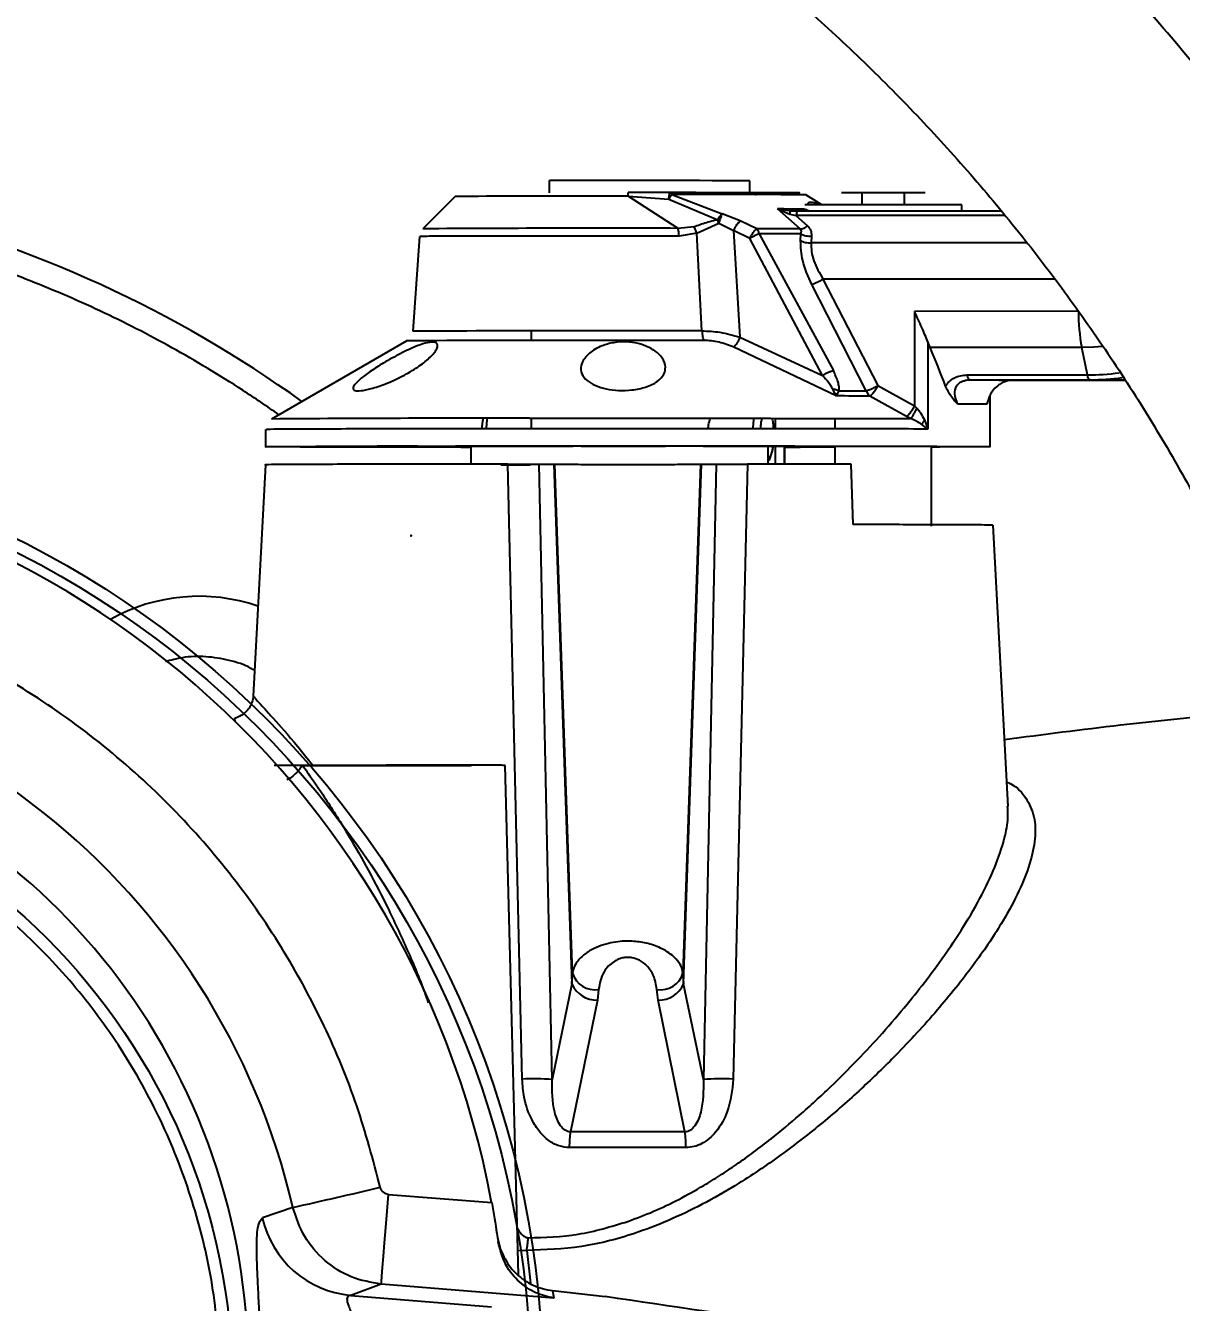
# Model space of a CAD drawing. Header units: millimetres. Extents: x 2136 to 4572, y 748 to 2471.
# Drawn here: x 3151.4 to 3247.1, y 1191.4 to 1297.2 of the extents above; entities that cross this region are included whole.
import ezdxf

# ---------------------------------------------------------------- set-up
doc = ezdxf.new("R2010")
doc.units = ezdxf.units.MM
doc.layers.add('AM_5', color=3, linetype='Continuous', lineweight=25)
doc.styles.add('SLDTEXTSTYLE1', font='txt.shx', dxfattribs={"width": 0.7, "bigfont": 'gbcbig.shx'})
doc.dimstyles.new('SLDDIMSTYLE12$0', dxfattribs={"dimtxt": 12, "dimasz": 10, "dimexe": 0, "dimexo": 0.0625, "dimgap": 0.875, "dimtad": 1, "dimdec": 1, "dimlfac": 1.8, "dimrnd": 1e-09, "dimzin": 12, "dimdsep": 46, "dimtxsty": 'SLDTEXTSTYLE1', "dimcen": 0.09, "dimdle": 8.16, "dimclrd": 3, "dimclre": 3, "dimadec": 0, "dimazin": 3, "dimtfac": 1, "dimtdec": 1, "dimtofl": 0, "dimtmove": 0, "dimatfit": 3, "dimfxl": 0, "dimfrac": 2, "dimtolj": 1, "dimlwd": 5, "dimlwe": 5, "dimarcsym": 0})
doc.dimstyles.new('SLDDIMSTYLE12$3', dxfattribs={"dimtxt": 12, "dimasz": 10, "dimexe": 0, "dimexo": 0.0625, "dimgap": 0.875, "dimtad": 1, "dimdec": 1, "dimlfac": 1.8, "dimrnd": 1e-09, "dimzin": 12, "dimdsep": 46, "dimtxsty": 'SLDTEXTSTYLE1', "dimcen": 0.09, "dimdle": 8.16, "dimclrd": 3, "dimclre": 3, "dimadec": 0, "dimazin": 3, "dimtfac": 1, "dimtdec": 1, "dimtofl": 0, "dimtmove": 0, "dimatfit": 3, "dimfxl": 0, "dimfrac": 2, "dimtolj": 1, "dimlwd": 5, "dimlwe": 5, "dimarcsym": 0})

# ---------------------------------------------------------------- blocks, each defined once
blk = doc.blocks.new('*D71')
at = {"layer": 'AM_5', "color": 3, "lineweight": 5, "transparency": 16777216}
blk.add_line((3116.01, 1184.98), (3116.01, 1368.08), dxfattribs=at)
at = {"layer": 'AM_5', "color": 3, "linetype": 'Continuous', "lineweight": 5, "transparency": 16777216}
for p, q in [((3126.01, 1368.08), (3283.25, 1368.08)), ((3293.25, 1258.77), (3293.25, 1368.08))]:
    blk.add_line(p, q, dxfattribs=at)
at = {"layer": 'AM_5', "color": 3, "transparency": 16777216}
for points in [[(3126.01, 1369.74), (3126.01, 1366.41), (3116.01, 1368.08)], [(3283.25, 1369.74), (3283.25, 1366.41), (3293.25, 1368.08)]]:
    blk.add_solid(points, dxfattribs=at)
at = {"layer": 'Defpoints', "color": 0, "transparency": 16777216}
for p in [(3293.25, 1368.08), (3293.25, 1258.71), (3116.01, 1184.92)]:
    blk.add_point(p, dxfattribs=at)
at = {"layer": 'AM_5', "color": 0, "transparency": 16777216, "insert": (3204.63, 1374.95), "char_height": 12, "attachment_point": 5, "style": 'SLDTEXTSTYLE1'}
blk.add_mtext('\\A1;178', dxfattribs=at)
blk = doc.blocks.new('*D52')
at = {"layer": 'AM_5', "color": 3, "lineweight": 5, "transparency": 16777216}
blk.add_line((3409.23, 1301.92), (3440.47, 1301.92), dxfattribs=at)
at = {"layer": 'AM_5', "color": 3, "linetype": 'Continuous', "lineweight": 5, "transparency": 16777216}
for p, q in [((3440.47, 1291.92), (3440.47, 1194.48)), ((3116.09, 1184.48), (3440.47, 1184.48))]:
    blk.add_line(p, q, dxfattribs=at)
at = {"layer": 'AM_5', "color": 3, "transparency": 16777216}
for points in [[(3438.81, 1291.92), (3442.14, 1291.92), (3440.47, 1301.92)], [(3438.81, 1194.48), (3442.14, 1194.48), (3440.47, 1184.48)]]:
    blk.add_solid(points, dxfattribs=at)
at = {"layer": 'Defpoints', "color": 0, "transparency": 16777216}
for p in [(3409.16, 1301.92), (3116.03, 1184.48), (3440.47, 1184.48)]:
    blk.add_point(p, dxfattribs=at)
at = {"layer": 'AM_5', "color": 0, "transparency": 16777216, "insert": (3433.6, 1243.2), "char_height": 12, "attachment_point": 5, "rotation": 90, "style": 'SLDTEXTSTYLE1'}
blk.add_mtext('\\A1;115', dxfattribs=at)
blk = doc.blocks.new('*D49')
at = {"layer": 'AM_5', "color": 3, "linetype": 'Continuous', "lineweight": 5, "transparency": 16777216}
blk.add_line((3262.45, 1353.18), (3236.64, 1321.13), dxfattribs=at)
at = {"layer": 'AM_5', "color": 3, "lineweight": 5, "transparency": 16777216}
for p, q in [((3183.23, 1254.93), (3183.41, 1254.93)), ((3183.32, 1254.84), (3183.32, 1255.02))]:
    blk.add_line(p, q, dxfattribs=at)
at = {"layer": 'AM_5', "color": 3, "transparency": 16777216}
blk.add_solid([(3235.34, 1322.18), (3237.93, 1320.09), (3230.36, 1313.34)], dxfattribs=at)
at = {"layer": 'Defpoints', "color": 0, "transparency": 16777216}
for p in [(3230.36, 1313.34), (3136.28, 1196.52)]:
    blk.add_point(p, dxfattribs=at)
at = {"layer": 'AM_5', "color": 0, "transparency": 16777216, "insert": (3247.32, 1345.36), "char_height": 12, "attachment_point": 5, "rotation": 51.1543, "style": 'SLDTEXTSTYLE1'}
blk.add_mtext('\\A1;%%C420', dxfattribs=at)

msp = doc.modelspace()

# ---------------------------------------------------------------- linework, layer by layer
at = {"color": 7, "linetype": 'Continuous', "lineweight": 25}
for p, q in [((3194.768, 1283.313), (3194.768, 1284.313)), ((3204.761, 1283.321), (3201.278, 1283.32)), ((3204.739, 1283.301), (3204.761, 1283.321)), ((3211.35, 1283.305), (3211.35, 1284.305)), ((3186.961, 1282.998), (3184.293, 1280.33)), ((3201.279, 1283.029), (3197.314, 1283.028)), ((3205.426, 1280.365), (3201.279, 1283.029)), ((3201.279, 1283.029), (3204.665, 1282.789)), ((3204.665, 1282.789), (3204.689, 1283.069)), ((3204.665, 1282.789), (3208.698, 1281.07)), ((3204.717, 1283.236), (3204.739, 1283.301)), ((3204.892, 1283.168), (3209.057, 1281.58)), ((3217.308, 1282.313), (3215.998, 1283.138)), ((3220.67, 1283.298), (3218.938, 1283.304)), ((3220.67, 1282.318), (3220.67, 1283.298)), ((3224.134, 1283.298), (3220.67, 1283.298)), ((3225.866, 1283.304), (3224.134, 1283.298)), ((3224.134, 1283.298), (3224.134, 1282.318)), ((3228.902, 1281.823), (3228.902, 1282.304)), ((3210.569, 1280.988), (3209.057, 1281.58)), ((3215.529, 1280.316), (3213.638, 1281.969)), ((3213.638, 1281.969), (3214.665, 1281.548)), ((3214.42, 1281.853), (3213.638, 1281.969)), ((3214.685, 1281.814), (3214.42, 1281.853)), ((3214.665, 1281.548), (3215.168, 1281.416)), ((3215.329, 1281.788), (3214.677, 1281.805)), ((3214.867, 1281.814), (3214.685, 1281.814)), ((3214.685, 1281.814), (3215.388, 1281.814)), ((3232.488, 1281.427), (3215.168, 1281.416)), ((3215.168, 1281.416), (3216.144, 1280.562)), ((3215.388, 1281.814), (3220.61, 1281.818)), ((3220.61, 1281.818), (3232.173, 1281.825)), ((3206.725, 1280.487), (3205.426, 1280.365)), ((3206.986, 1279.973), (3208.781, 1280.787)), ((3208.781, 1280.787), (3208.739, 1280.931)), ((3208.781, 1280.787), (3210.021, 1280.177)), ((3210.021, 1280.177), (3210.538, 1271.361)), ((3211.356, 1279.513), (3210.021, 1280.177)), ((3211.927, 1280.323), (3210.569, 1280.988)), ((3184.002, 1279.695), (3183.453, 1271.844)), ((3206.986, 1279.973), (3205.497, 1279.728)), ((3207.399, 1271.879), (3206.986, 1279.973)), ((3217.389, 1268.187), (3211.356, 1279.513)), ((3212.13, 1279.909), (3218.277, 1268.584)), ((3215.588, 1279.904), (3212.13, 1279.909)), ((3215.561, 1279.322), (3215.588, 1279.904)), ((3216.467, 1279.735), (3216.429, 1279.154)), ((3234.279, 1279.165), (3216.429, 1279.154)), ((3236.608, 1276.169), (3217.414, 1276.157)), ((3217.414, 1276.157), (3221.956, 1267.347)), ((3220.992, 1266.915), (3216.503, 1275.725)), ((3238.565, 1273.503), (3224.998, 1273.495)), ((3224.998, 1273.495), (3224.998, 1265.667)), ((3193.254, 1271.878), (3193.254, 1271.083)), ((3182.956, 1271.048), (3171.754, 1264.58)), ((3210.538, 1271.361), (3217.389, 1268.187)), ((3226.102, 1270.96), (3226.102, 1263.75)), ((3226.283, 1270.493), (3226.102, 1270.96)), ((3218.505, 1266.488), (3210.035, 1270.531)), ((3238.841, 1270.501), (3226.283, 1270.493)), ((3239.31, 1268.231), (3238.841, 1270.501)), ((3229.164, 1267.776), (3229.537, 1267.854)), ((3229.361, 1268.225), (3239.31, 1268.231)), ((3229.581, 1267.823), (3239.53, 1267.829)), ((3233.165, 1267.796), (3242.415, 1267.802)), ((3242.412, 1267.808), (3239.53, 1267.829)), ((3218.193, 1267.072), (3218.367, 1266.683)), ((3218.367, 1266.683), (3218.505, 1266.488)), ((3218.59, 1266.623), (3218.367, 1266.683)), ((3218.505, 1266.488), (3218.59, 1266.623)), ((3218.59, 1266.623), (3218.754, 1266.92)), ((3220.992, 1266.915), (3221.12, 1266.668)), ((3221.12, 1266.668), (3221.299, 1266.482)), ((3224.327, 1264.802), (3221.299, 1266.482)), ((3221.956, 1267.347), (3224.998, 1265.667)), ((3231.254, 1262.291), (3231.254, 1266.546)), ((3224.998, 1265.667), (3225.173, 1265.483)), ((3193.254, 1264.641), (3193.254, 1264.469)), ((3193.254, 1264.464), (3193.258, 1263.776)), ((3213.478, 1263.773), (3213.478, 1264.637)), ((3218.402, 1264.631), (3218.402, 1263.767)), ((3224.675, 1264.618), (3224.327, 1264.802)), ((3225.82, 1264.503), (3226.102, 1263.75)), ((3171.254, 1263.714), (3171.254, 1262.291)), ((3226.102, 1263.75), (3225.611, 1264.127)), ((3188.254, 1262.291), (3188.254, 1260.791)), ((3212.886, 1260.804), (3212.886, 1262.304)), ((3213.478, 1260.793), (3213.478, 1262.304)), ((3214.254, 1262.291), (3214.195, 1262.294)), ((3214.195, 1262.294), (3214.195, 1260.794)), ((3214.254, 1260.791), (3214.254, 1262.291)), ((3218.402, 1262.304), (3218.402, 1260.844)), ((3226.402, 1255.704), (3226.402, 1262.304)), ((3171.254, 1260.791), (3170.251, 1241.646)), ((3190.736, 1260.79), (3193.182, 1260.792)), ((3192.516, 1209.93), (3191.331, 1260.852)), ((3194.991, 1209.892), (3193.931, 1260.849)), ((3193.931, 1260.849), (3195.143, 1260.838)), ((3195.143, 1260.838), (3196.632, 1217.819)), ((3195.143, 1260.838), (3195.221, 1260.837)), ((3196.683, 1218.707), (3195.221, 1260.837)), ((3207.287, 1260.837), (3205.825, 1218.707)), ((3205.876, 1217.819), (3207.365, 1260.838)), ((3207.287, 1260.837), (3207.365, 1260.838)), ((3207.365, 1260.838), (3208.577, 1260.849)), ((3208.577, 1260.849), (3207.517, 1209.892)), ((3211.177, 1260.852), (3209.992, 1209.93)), ((3219.912, 1255.842), (3219.762, 1260.842)), ((3232.736, 1232.511), (3231.516, 1255.791)), ((3192.208, 1193.742), (3191.104, 1235.906)), ((3196.632, 1217.819), (3194.991, 1209.892)), ((3196.632, 1217.819), (3196.683, 1218.707)), ((3205.825, 1218.707), (3205.876, 1217.819)), ((3207.517, 1209.892), (3205.876, 1217.819)), ((3198.843, 1217.36), (3198.738, 1216.473)), ((3203.77, 1216.473), (3203.665, 1217.36)), ((3198.738, 1216.473), (3196.523, 1205.573)), ((3205.985, 1205.573), (3203.77, 1216.473)), ((3181.449, 1200.395), (3189.987, 1199.707)), ((3173.535, 1199.309), (3171.001, 1198.441)), ((3190.463, 1196.828), (3190.73, 1195.79)), ((3192.155, 1195.777), (3192.889, 1195.76)), ((3192.889, 1195.76), (3193.215, 1193.05)), ((3180.847, 1192.948), (3178.315, 1192.032)), ((3195.125, 1191.798), (3180.847, 1192.948)), ((3195.034, 1192.422), (3199.394, 1191.928)), ((3195.034, 1192.422), (3195.125, 1191.798)), ((3178.315, 1192.032), (3189.979, 1191.092))]:
    msp.add_line(p, q, dxfattribs=at)
at = {"color": 7, "linetype": 'Continuous', "lineweight": 25, "flags": 128}
for points in [[(3207.571, 1271.084), (3206.196, 1271.085), (3204.791, 1271.086), (3203.364, 1271.086), (3201.924, 1271.086), (3200.479, 1271.086), (3199.04, 1271.086), (3197.614, 1271.086), (3196.21, 1271.085)], [(3240.551, 1270.584), (3239.852, 1270.53), (3238.841, 1270.501)], [(3239.53, 1267.829), (3239.498, 1267.836), (3239.467, 1267.856), (3239.436, 1267.89), (3239.407, 1267.936), (3239.379, 1267.994), (3239.353, 1268.063), (3239.33, 1268.142), (3239.31, 1268.231)], [(3218.754, 1266.92), (3219.049, 1266.92), (3219.34, 1266.919), (3219.627, 1266.919), (3219.909, 1266.918), (3220.187, 1266.917), (3220.46, 1266.917), (3220.728, 1266.916), (3220.992, 1266.915)], [(3189.619, 1264.638), (3189.563, 1264.246), (3189.524, 1263.778)], [(3211.632, 1263.785), (3211.672, 1264.26), (3211.731, 1264.665)], [(3188.254, 1262.233), (3187.425, 1262.234), (3184.628, 1262.238), (3182.025, 1262.242), (3179.648, 1262.247), (3177.525, 1262.252), (3175.679, 1262.258), (3174.134, 1262.264), (3172.906, 1262.27), (3172.011, 1262.277), (3171.458, 1262.284), (3171.255, 1262.291), (3171.404, 1262.298), (3171.902, 1262.305), (3172.745, 1262.311), (3173.922, 1262.318), (3175.419, 1262.324), (3177.219, 1262.33), (3179.301, 1262.335), (3181.641, 1262.34), (3184.21, 1262.344), (3186.979, 1262.348), (3189.916, 1262.351), (3192.985, 1262.353), (3196.151, 1262.354), (3199.378, 1262.355), (3202.626, 1262.355), (3205.858, 1262.355), (3209.036, 1262.353), (3212.123, 1262.351), (3215.083, 1262.348), (3217.88, 1262.345), (3220.482, 1262.341), (3222.859, 1262.336), (3224.983, 1262.331), (3226.829, 1262.325), (3228.374, 1262.319), (3229.602, 1262.312), (3230.497, 1262.306), (3231.05, 1262.299), (3231.253, 1262.292), (3231.104, 1262.285), (3230.606, 1262.278), (3229.763, 1262.271), (3228.586, 1262.265), (3227.089, 1262.259), (3226.402, 1262.256)], [(3182.977, 1262.307), (3184.017, 1262.308), (3184.84, 1262.31), (3185.357, 1262.312), (3185.511, 1262.314), (3185.286, 1262.317), (3184.706, 1262.319), (3183.834, 1262.32), (3182.765, 1262.321), (3181.615, 1262.322), (3180.507, 1262.321), (3179.563, 1262.319), (3178.884, 1262.317), (3178.544, 1262.315), (3178.58, 1262.313), (3178.988, 1262.31), (3179.723, 1262.308), (3180.707, 1262.307), (3181.832, 1262.307), (3182.977, 1262.307)], [(3188.254, 1262.289), (3187.744, 1262.288), (3187.368, 1262.286), (3187.22, 1262.284), (3187.316, 1262.283), (3187.645, 1262.281), (3188.176, 1262.28), (3188.254, 1262.28)], [(3201.835, 1262.331), (3202.875, 1262.332), (3203.698, 1262.334), (3204.214, 1262.336), (3204.368, 1262.339), (3204.143, 1262.341), (3203.564, 1262.343), (3202.692, 1262.345), (3201.623, 1262.346), (3200.472, 1262.346), (3199.365, 1262.345), (3198.42, 1262.344), (3197.742, 1262.342), (3197.402, 1262.339), (3197.438, 1262.337), (3197.846, 1262.335), (3198.581, 1262.333), (3199.565, 1262.331), (3200.69, 1262.331), (3201.835, 1262.331)], [(3214.195, 1262.294), (3214.763, 1262.295), (3215.14, 1262.297), (3215.288, 1262.298), (3215.192, 1262.3), (3214.863, 1262.301), (3214.332, 1262.303), (3213.651, 1262.303), (3212.886, 1262.304)], [(3218.402, 1262.239), (3218.298, 1262.239), (3215.529, 1262.235), (3214.254, 1262.233)], [(3205.985, 1205.573), (3204.808, 1205.574), (3203.626, 1205.574), (3202.441, 1205.574), (3201.254, 1205.574), (3200.067, 1205.574), (3198.882, 1205.574), (3197.7, 1205.574), (3196.523, 1205.573)], [(3206.07, 1204.265), (3204.872, 1204.265), (3203.669, 1204.265), (3202.462, 1204.266), (3201.254, 1204.266), (3200.046, 1204.266), (3198.84, 1204.265), (3197.636, 1204.265), (3196.438, 1204.265)], [(3180.847, 1192.948), (3180.864, 1193.163), (3180.903, 1193.635), (3180.96, 1194.348), (3181.035, 1195.276), (3181.125, 1196.387), (3181.226, 1197.641), (3181.336, 1198.993), (3181.449, 1200.395)]]:
    msp.add_lwpolyline(points, dxfattribs=at)
at = {"color": 7, "linetype": 'Continuous', "lineweight": 25}
for centre, radius in [((3115.733, 1184.351), 78.5), ((3115.733, 1184.351), 77.5), ((3116.028, 1184.477), 52.5)]:
    msp.add_circle(centre, radius, dxfattribs=at)
for centre, radius, start, end in [((3201.054, -3023.047), 4307.364, 89.863044, 90.083616), ((3194.756, 358.169), 924.863, 89.841485, 90.482886), ((3207.371, 161.635), 1121.535, 89.559285, 90.126636), ((3222.309, 113.669), 1168.654, 89.676774, 90.313028), ((3115.733, 1184.351), 100.5, 54.37065, 76.35965), ((3210.227, -214.375), 1496.347, 89.785585, 89.869384), ((3198.9, -1154.461), 2434.835, 89.84643, 90.343727), ((3206.556, -2617.195), 3897.522, 89.868101, 89.921049), ((3253.824, 1273.39), 15.259, 179.57667, 190.91491), ((3199.772, -1642.123), 2914.012, 89.850034, 90.320855), ((3193.188, -4.586), 1275.675, 89.864263, 90.459581), ((3239.297, 1288.206), 19.976, 270.03668, 277.56628), ((3239.517, 1288.175), 20.345, 270.03668, 277.54673), ((3210.707, -2975.893), 4242.388, 89.85695, 89.894675), ((3188.448, -861.832), 2126.477, 89.874039, 90.449805), ((3202.012, -1600.733), 2863.057, 89.782405, 90.275337), ((3116.254, 1185.977), 75, 10.54851, 92.46086), ((3165.75, 1234.904), 15, 70.97396, 119.21781), ((3116.254, 1185.988), 58.809, 13.09228, 89.91829), ((3116.254, 1186.068), 53.574, 308.26934, 171.50515), ((3198.683, 1218.706), 2.234, 203.39428, 271.42772), ((3198.528, 1219.261), 1.927, 196.70211, 279.40565), ((3203.98, 1219.261), 1.927, 260.59454, 343.29737), ((3203.825, 1218.706), 2.234, 268.57245, 336.60531), ((3193.506, 1193.787), 16.174, 84.73329, 93.50893), ((3209.002, 1193.786), 16.174, 86.49111, 95.26667), ((3196.045, 1204.269), 10.025, 359.97591, 7.47448), ((2906.12, 2375.189), 1205.904, 282.812128, 283.164856), ((3179.07, 1200.272), 8.275, 192.79006, 264.76479)]:
    msp.add_arc(centre, radius, start, end, dxfattribs=at)
msp.add_ellipse((3201.254, 1258.458), major_axis=(-15.33, 38.74), ratio=0.6656463, start_param=4.677315, end_param=4.7599615, dxfattribs=at)
for points, knots in [([(3115.821, 1015.745), (3118.381, 1015.77), (3121.962, 1015.805), (3127.231, 1016.084), (3131.695, 1016.419), (3137.012, 1016.985), (3142.581, 1017.758), (3148.394, 1018.768), (3154.365, 1020.024), (3160.441, 1021.535), (3166.579, 1023.305), (3172.744, 1025.34), (3178.908, 1027.639), (3185.045, 1030.204), (3191.133, 1033.035), (3197.152, 1036.128), (3203.085, 1039.483), (3208.914, 1043.095), (3214.624, 1046.961), (3220.2, 1051.075), (3225.627, 1055.432), (3230.893, 1060.026), (3235.984, 1064.851), (3240.889, 1069.899), (3245.596, 1075.161), (3250.093, 1080.631), (3254.372, 1086.3), (3258.42, 1092.157), (3262.23, 1098.194), (3265.792, 1104.399), (3269.097, 1110.764), (3272.138, 1117.277), (3274.907, 1123.926), (3277.397, 1130.7), (3279.603, 1137.588), (3281.517, 1144.577), (3283.136, 1151.654), (3284.454, 1158.808), (3285.467, 1166.025), (3286.171, 1173.292), (3286.564, 1180.596), (3286.643, 1187.924), (3286.406, 1195.262), (3285.852, 1202.597), (3284.979, 1209.915), (3283.789, 1217.202), (3282.281, 1224.444), (3280.456, 1231.629), (3278.316, 1238.742), (3275.862, 1245.769), (3273.097, 1252.698), (3270.024, 1259.514), (3266.647, 1266.205), (3262.969, 1272.757), (3258.996, 1279.157), (3254.731, 1285.392), (3250.18, 1291.45), (3245.348, 1297.318), (3240.241, 1302.985), (3234.864, 1308.437), (3229.417, 1313.485), (3223.944, 1318.137), (3218.486, 1322.407), (3212.861, 1326.449), (3207.079, 1330.257), (3201.152, 1333.826), (3195.089, 1337.148), (3188.904, 1340.218), (3182.607, 1343.031), (3176.213, 1345.583), (3169.738, 1347.869), (3163.2, 1349.886), (3156.625, 1351.628), (3150.053, 1353.093), (3143.559, 1354.274), (3137.269, 1355.172), (3131.746, 1355.755), (3126.863, 1356.123), (3122.039, 1356.362), (3116.064, 1356.479), (3110.547, 1356.369), (3105.278, 1356.097), (3100.814, 1355.76), (3095.498, 1355.195), (3089.929, 1354.421), (3084.115, 1353.411), (3078.144, 1352.155), (3072.068, 1350.645), (3065.93, 1348.874), (3059.765, 1346.84), (3053.601, 1344.54), (3047.465, 1341.975), (3041.376, 1339.145), (3035.357, 1336.051), (3029.424, 1332.696), (3023.595, 1329.084), (3017.885, 1325.219), (3012.31, 1321.105), (3006.882, 1316.747), (3001.617, 1312.153), (2996.525, 1307.329), (2991.621, 1302.281), (2986.914, 1297.018), (2982.416, 1291.548), (2978.138, 1285.88), (2974.089, 1280.023), (2970.279, 1273.986), (2966.718, 1267.78), (2963.413, 1261.415), (2960.37, 1254.903), (2957.608, 1248.252), (2955.271, 1241.97), (2953.993, 1237.865), (2953.429, 1236.056)], [0, 0, 0, 0, 0.01020738, 0.01427401, 0.02103699, 0.02805607, 0.03558666, 0.0434511, 0.05157826, 0.05991132, 0.06840986, 0.07704394, 0.08579098, 0.09463359, 0.10355821, 0.11255405, 0.12161242, 0.13072624, 0.1398897, 0.14909794, 0.15834689, 0.16763314, 0.17695375, 0.18630622, 0.19568842, 0.20509849, 0.21453484, 0.22399606, 0.23348097, 0.24298851, 0.25251779, 0.26206801, 0.27163852, 0.28122873, 0.29083816, 0.30046642, 0.31011319, 0.31977821, 0.32946132, 0.33916239, 0.34888138, 0.35861831, 0.36837328, 0.37814642, 0.38793798, 0.39774825, 0.40757761, 0.41742653, 0.42729557, 0.4371854, 0.4470968, 0.45703069, 0.46698816, 0.47697044, 0.48697902, 0.49701559, 0.50708218, 0.51718117, 0.52731537, 0.53748817, 0.54770366, 0.5569145, 0.56612256, 0.57532659, 0.5845258, 0.59371913, 0.60290519, 0.61208206, 0.62124705, 0.63039624, 0.63952364, 0.64861966, 0.65766788, 0.66663751, 0.67546331, 0.68397889, 0.69196332, 0.69760555, 0.70350123, 0.71121989, 0.72142727, 0.72549391, 0.73225688, 0.73927596, 0.74680655, 0.754671, 0.76279816, 0.77113122, 0.77962976, 0.78826384, 0.79701087, 0.80585349, 0.81477811, 0.82377394, 0.83283231, 0.84194614, 0.85110959, 0.86031783, 0.86956679, 0.87885303, 0.88817364, 0.89752611, 0.90690831, 0.91631839, 0.92575473, 0.93521596, 0.94470086, 0.95420841, 0.96373768, 0.97328791, 0.98285841, 0.99244862, 1, 1, 1, 1]), ([(3116.637, 1336.434), (3119.038, 1336.397), (3122.396, 1336.345), (3127.339, 1336.041), (3131.529, 1335.684), (3136.516, 1335.093), (3141.737, 1334.293), (3147.183, 1333.255), (3152.771, 1331.972), (3158.45, 1330.433), (3164.178, 1328.635), (3169.922, 1326.575), (3175.652, 1324.251), (3181.344, 1321.663), (3186.976, 1318.813), (3192.528, 1315.703), (3197.981, 1312.336), (3203.318, 1308.717), (3208.524, 1304.85), (3213.583, 1300.742), (3218.481, 1296.397), (3223.204, 1291.825), (3227.74, 1287.031), (3232.076, 1282.026), (3236.201, 1276.816), (3240.103, 1271.413), (3243.772, 1265.826), (3247.199, 1260.065), (3250.373, 1254.141), (3253.287, 1248.066), (3255.932, 1241.851), (3258.3, 1235.509), (3260.384, 1229.052), (3262.179, 1222.492), (3263.679, 1215.844), (3264.877, 1209.12), (3265.774, 1202.335), (3266.35, 1195.501), (3266.624, 1189.434), (3266.572, 1185.65), (3266.552, 1184.157)], [0, 0, 0, 0, 0.0302952, 0.0423856, 0.0624901, 0.08336, 0.1057536, 0.1291426, 0.1533151, 0.1781023, 0.2033838, 0.2290707, 0.2550958, 0.2814075, 0.3079654, 0.3347376, 0.3616982, 0.3888263, 0.4161047, 0.4435189, 0.4710571, 0.4987089, 0.526466, 0.5543209, 0.5822674, 0.6103001, 0.6384144, 0.6666062, 0.6948723, 0.7232096, 0.7516156, 0.7800883, 0.8086258, 0.8372268, 0.86589, 0.8946146, 0.9234, 0.9522458, 0.9811519, 1, 1, 1, 1]), ([(3211.526, 1283.27), (3212.299, 1283.272), (3213.871, 1283.276), (3215.206, 1283.284), (3215.626, 1283.292), (3215.064, 1283.3), (3213.596, 1283.307), (3211.265, 1283.313), (3208.26, 1283.318), (3205.914, 1283.32), (3204.761, 1283.321)], [0, 0, 0, 0, 0.12285433, 0.25, 0.37714567, 0.5, 0.62285433, 0.75, 0.87714567, 1, 1, 1, 1]), ([(3204.892, 1283.168), (3204.855, 1283.119), (3204.78, 1283.022), (3204.703, 1282.867), (3204.665, 1282.789)], [0, 0, 0, 0, 0.4999999, 1, 1, 1, 1]), ([(3204.689, 1283.069), (3204.693, 1283.085), (3204.701, 1283.119), (3204.707, 1283.151), (3204.709, 1283.192), (3204.715, 1283.215), (3204.717, 1283.235), (3204.717, 1283.235), (3204.717, 1283.236), (3204.717, 1283.236), (3204.717, 1283.236), (3204.717, 1283.236)], [0, 0, 0, 0, 0.2389858, 0.5080398, 0.541991, 0.9779056, 0.9941787, 0.998396, 0.9995247, 0.9999424, 1, 1, 1, 1]), ([(3216.41, 1282.503), (3216.261, 1282.494), (3216.107, 1282.484), (3216.156, 1282.314), (3216.158, 1282.308)], [0, 0, 0, 0, 0.9654312, 1, 1, 1, 1]), ([(3217.07, 1282.312), (3217.065, 1282.315), (3216.741, 1282.482), (3216.574, 1282.493), (3216.41, 1282.503)], [0, 0, 0, 0, 0.01826751, 1, 1, 1, 1]), ([(3209.057, 1281.58), (3209, 1281.521), (3208.886, 1281.401), (3208.761, 1281.18), (3208.698, 1281.07)], [0, 0, 0, 0, 0.49999976, 1, 1, 1, 1]), ([(3209.057, 1281.58), (3209.036, 1281.527), (3209.001, 1281.436), (3208.929, 1281.238), (3208.858, 1281.029), (3208.806, 1280.866), (3208.781, 1280.787)], [0, 0, 0, 0, 0.3020871, 0.5042566, 0.7573872, 1, 1, 1, 1]), ([(3214.685, 1281.814), (3214.683, 1281.811), (3214.679, 1281.804), (3214.674, 1281.749), (3214.669, 1281.666), (3214.667, 1281.587), (3214.665, 1281.548)], [0, 0, 0, 0, 0.2509657, 0.5042502, 0.7553533, 1, 1, 1, 1]), ([(3215.827, 1281.962), (3215.884, 1281.959), (3215.963, 1281.956), (3216.077, 1281.918), (3216.106, 1281.909)], [0, 0, 0, 0, 0.73900763, 1, 1, 1, 1]), ([(3216.256, 1281.815), (3216.187, 1281.821), (3216.035, 1281.834), (3215.9, 1281.917), (3215.827, 1281.962)], [0, 0, 0, 0, 0.4538423, 1, 1, 1, 1]), ([(3208.698, 1281.07), (3208.584, 1281.045), (3208.27, 1280.975), (3207.603, 1280.775), (3207.069, 1280.6), (3206.725, 1280.487)], [0, 0, 0, 0, 0.1685849, 0.4640042, 1, 1, 1, 1]), ([(3206.986, 1279.973), (3206.947, 1280.067), (3206.87, 1280.254), (3206.773, 1280.41), (3206.725, 1280.487)], [0, 0, 0, 0, 0.5021578, 1, 1, 1, 1]), ([(3208.739, 1280.931), (3208.739, 1280.931), (3208.739, 1280.931), (3208.738, 1280.932), (3208.738, 1280.933), (3208.737, 1280.936), (3208.736, 1280.941), (3208.733, 1280.951), (3208.727, 1280.972), (3208.715, 1281.013), (3208.705, 1281.047), (3208.698, 1281.07)], [0, 0, 0, 0, 0.0018062, 0.0050143, 0.0156365, 0.0312939, 0.0626084, 0.1252346, 0.2504656, 0.5007583, 1, 1, 1, 1]), ([(3210.021, 1280.177), (3210.062, 1280.263), (3210.147, 1280.439), (3210.295, 1280.677), (3210.442, 1280.874), (3210.527, 1280.95), (3210.569, 1280.988)], [0, 0, 0, 0, 0.2446192, 0.500002, 0.7553836, 1, 1, 1, 1]), ([(3211.356, 1279.513), (3211.4, 1279.6), (3211.49, 1279.777), (3211.644, 1280.016), (3211.797, 1280.213), (3211.884, 1280.287), (3211.927, 1280.323)], [0, 0, 0, 0, 0.2444002, 0.4999702, 0.7555548, 1, 1, 1, 1]), ([(3211.927, 1280.323), (3211.969, 1280.267), (3212.053, 1280.156), (3212.104, 1279.991), (3212.13, 1279.909)], [0, 0, 0, 0, 0.49999998, 1, 1, 1, 1]), ([(3215.529, 1280.316), (3215.576, 1280.319), (3215.671, 1280.323), (3215.828, 1280.372), (3215.989, 1280.45), (3216.092, 1280.525), (3216.144, 1280.562)], [0, 0, 0, 0, 0.24745294, 0.49996774, 0.75249916, 1, 1, 1, 1]), ([(3215.588, 1279.904), (3215.612, 1279.982), (3215.647, 1280.094), (3215.602, 1280.236), (3215.552, 1280.29), (3215.529, 1280.316)], [0, 0, 0, 0, 0.5577985, 0.7889165, 1, 1, 1, 1]), ([(3216.144, 1280.562), (3216.242, 1280.45), (3216.45, 1280.214), (3216.461, 1279.901), (3216.467, 1279.735)], [0, 0, 0, 0, 0.4714528, 1, 1, 1, 1]), ([(3172.373, 1264.937), (3171.386, 1265.631), (3168.499, 1267.582), (3163.594, 1270.53), (3157.583, 1273.603), (3152.9, 1275.607), (3149.648, 1276.834), (3147.893, 1277.459), (3146.128, 1278.05), (3144.353, 1278.608), (3142.566, 1279.131), (3140.77, 1279.623), (3139.565, 1279.923), (3138.962, 1280.073)], [0.65781874, 0.65781874, 0.65781874, 0.65781874, 0.69137704, 0.75475777, 0.81692516, 0.87909753, 0.89638416, 0.91365554, 0.93091785, 0.94817727, 0.96543998, 0.98271217, 1, 1, 1, 1]), ([(3205.497, 1279.728), (3204.007, 1279.729), (3201.026, 1279.73), (3196.493, 1279.729), (3192.307, 1279.725), (3188.722, 1279.719), (3186.021, 1279.711), (3184.302, 1279.702), (3184.124, 1279.696), (3184.038, 1279.693)], [0, 0, 0, 0, 0.1441916, 0.2883832, 0.4325748, 0.5767663, 0.7209579, 0.8651495, 1, 1, 1, 1]), ([(3211.758, 1279.739), (3211.758, 1279.739), (3211.757, 1279.739), (3211.756, 1279.738), (3211.754, 1279.737), (3211.75, 1279.735), (3211.743, 1279.731), (3211.728, 1279.724), (3211.698, 1279.708), (3211.639, 1279.677), (3211.521, 1279.612), (3211.422, 1279.553), (3211.356, 1279.513)], [0, 0, 0, 0, 0.001045, 0.0030652, 0.0082812, 0.0169208, 0.0325456, 0.063795, 0.126292, 0.2512729, 0.5011292, 1, 1, 1, 1]), ([(3212.13, 1279.909), (3212.072, 1279.886), (3211.957, 1279.838), (3211.824, 1279.772), (3211.758, 1279.739)], [0, 0, 0, 0, 0.5000001, 1, 1, 1, 1]), ([(3216.503, 1275.725), (3216.196, 1276.391), (3215.628, 1277.626), (3215.582, 1278.787), (3215.561, 1279.322)], [0, 0, 0, 0, 0.5395057, 1, 1, 1, 1]), ([(3216.429, 1279.154), (3216.355, 1279.15), (3216.204, 1279.142), (3215.972, 1279.171), (3215.749, 1279.229), (3215.624, 1279.291), (3215.561, 1279.322)], [0, 0, 0, 0, 0.2424887, 0.4944093, 0.7492399, 1, 1, 1, 1]), ([(3215.588, 1279.904), (3215.649, 1279.873), (3215.774, 1279.81), (3215.998, 1279.751), (3216.235, 1279.721), (3216.39, 1279.73), (3216.467, 1279.735)], [0, 0, 0, 0, 0.2465016, 0.5000043, 0.7535047, 1, 1, 1, 1]), ([(3216.429, 1279.154), (3216.435, 1278.921), (3216.446, 1278.449), (3216.707, 1277.418), (3217.131, 1276.661), (3217.414, 1276.157)], [0, 0, 0, 0, 0.2446516, 0.496463, 1, 1, 1, 1]), ([(3216.503, 1275.725), (3216.564, 1275.747), (3216.688, 1275.793), (3216.923, 1275.899), (3217.174, 1276.023), (3217.335, 1276.113), (3217.414, 1276.157)], [0, 0, 0, 0, 0.2450752, 0.4999959, 0.754919, 1, 1, 1, 1]), ([(3226.102, 1270.96), (3225.942, 1271.354), (3225.609, 1272.175), (3225.192, 1273.042), (3225, 1273.49), (3224.998, 1273.495)], [0, 0, 0, 0, 0.4777794, 0.9949854, 1, 1, 1, 1]), ([(3207.399, 1271.879), (3207.897, 1271.858), (3208.955, 1271.812), (3209.991, 1271.517), (3210.538, 1271.361)], [0, 0, 0, 0, 0.47138522, 1, 1, 1, 1]), ([(3178.648, 1267.43), (3178.807, 1267.6), (3179.125, 1267.94), (3180.055, 1268.61), (3181.229, 1269.347), (3182.581, 1270.091), (3183.796, 1270.647), (3184.702, 1270.933), (3185.261, 1270.975), (3185.529, 1270.811), (3185.519, 1270.545), (3185.326, 1270.154), (3184.854, 1269.614), (3183.883, 1268.861), (3182.623, 1268.118), (3181.245, 1267.49), (3180.024, 1267.078), (3179.142, 1266.899), (3178.635, 1266.92), (3178.449, 1267.095), (3178.581, 1267.318), (3178.648, 1267.43)], [0, 0, 0, 0, 0.0572959, 0.1144064, 0.1768523, 0.2429092, 0.3066203, 0.3511087, 0.3957411, 0.4371029, 0.4799762, 0.5018932, 0.5637013, 0.6253391, 0.691324, 0.755612, 0.8133895, 0.8639885, 0.9099509, 0.954615, 1, 1, 1, 1]), ([(3197.506, 1269.323), (3197.669, 1269.568), (3197.998, 1270.061), (3198.966, 1270.622), (3200.07, 1270.935), (3201.132, 1271.002), (3202.132, 1270.857), (3203.012, 1270.542), (3203.76, 1270.063), (3204.289, 1269.427), (3204.421, 1268.806), (3204.237, 1268.206), (3203.756, 1267.67), (3202.822, 1267.21), (3201.664, 1266.962), (3200.504, 1266.922), (3199.448, 1267.053), (3198.539, 1267.333), (3197.825, 1267.759), (3197.389, 1268.33), (3197.328, 1268.879), (3197.464, 1269.218), (3197.506, 1269.323)], [0, 0, 0, 0, 0.0630873, 0.1264409, 0.1716731, 0.2170721, 0.2586063, 0.3010345, 0.3488827, 0.4046229, 0.4677415, 0.5043275, 0.5626365, 0.6211682, 0.6738653, 0.7209892, 0.765716, 0.8111393, 0.8597724, 0.9135175, 0.9733138, 1, 1, 1, 1]), ([(3210.035, 1270.531), (3209.635, 1270.681), (3209.038, 1270.905), (3208.184, 1271.06), (3207.775, 1271.076), (3207.571, 1271.084)], [0, 0, 0, 0, 0.5029054, 0.7521632, 1, 1, 1, 1]), ([(3210.538, 1271.361), (3210.501, 1271.273), (3210.425, 1271.092), (3210.29, 1270.848), (3210.154, 1270.647), (3210.074, 1270.569), (3210.035, 1270.531)], [0, 0, 0, 0, 0.2469575, 0.5031703, 0.7576949, 1, 1, 1, 1]), ([(3218.277, 1268.584), (3218.216, 1268.564), (3218.092, 1268.523), (3217.863, 1268.427), (3217.621, 1268.313), (3217.465, 1268.229), (3217.389, 1268.187)], [0, 0, 0, 0, 0.2454955, 0.5000002, 0.7545047, 1, 1, 1, 1]), ([(3218.754, 1266.92), (3218.755, 1267.028), (3218.758, 1267.257), (3218.63, 1267.824), (3218.423, 1268.269), (3218.277, 1268.584)], [0, 0, 0, 0, 0.205768, 0.4381197, 1, 1, 1, 1]), ([(3217.389, 1268.187), (3217.556, 1268), (3217.801, 1267.725), (3218.071, 1267.346), (3218.153, 1267.161), (3218.193, 1267.072)], [0, 0, 0, 0, 0.5250925, 0.7733354, 1, 1, 1, 1]), ([(3227.563, 1267.298), (3227.66, 1267.438), (3227.851, 1267.712), (3228.284, 1268.002), (3228.789, 1268.19), (3229.167, 1268.213), (3229.361, 1268.225)], [0, 0, 0, 0, 0.2643559, 0.5182914, 0.7521507, 1, 1, 1, 1]), ([(3228.569, 1265.818), (3228.46, 1266.099), (3228.267, 1266.6), (3228.374, 1267.2), (3228.646, 1267.531), (3228.886, 1267.695), (3229.084, 1267.749), (3229.17, 1267.772)], [0, 0, 0, 0, 0.3799305, 0.6784143, 0.7999061, 0.9131646, 1, 1, 1, 1]), ([(3229.17, 1267.772), (3229.188, 1267.778), (3229.31, 1267.819), (3229.457, 1267.821), (3229.581, 1267.823)], [0, 0, 0, 0, 0.1469409, 1, 1, 1, 1]), ([(3229.517, 1267.851), (3229.497, 1267.874), (3229.457, 1267.92), (3229.403, 1268.049), (3229.375, 1268.166), (3229.361, 1268.225)], [0, 0, 0, 0, 0.331135, 0.6655675, 1, 1, 1, 1]), ([(3229.581, 1267.823), (3229.56, 1267.824), (3229.538, 1267.824), (3229.518, 1267.851), (3229.517, 1267.851)], [0, 0, 0, 0, 0.9902361, 1, 1, 1, 1]), ([(3233.165, 1267.796), (3233.046, 1267.79), (3232.814, 1267.778), (3232.452, 1267.673), (3232.108, 1267.507), (3231.653, 1267.174), (3231.188, 1266.579), (3231.062, 1266.079), (3230.992, 1265.8)], [0, 0, 0, 0, 0.0980067, 0.1918298, 0.2920342, 0.399514, 0.6638623, 1, 1, 1, 1]), ([(3218.193, 1267.072), (3218.292, 1267.059), (3218.495, 1267.033), (3218.667, 1266.959), (3218.754, 1266.92)], [0, 0, 0, 0, 0.4911669, 1, 1, 1, 1]), ([(3220.992, 1266.915), (3221.053, 1266.936), (3221.178, 1266.977), (3221.428, 1267.082), (3221.697, 1267.209), (3221.871, 1267.302), (3221.956, 1267.347)], [0, 0, 0, 0, 0.2443748, 0.5000003, 0.7556255, 1, 1, 1, 1]), ([(3221.299, 1266.482), (3221.343, 1266.511), (3221.433, 1266.571), (3221.611, 1266.779), (3221.796, 1267.048), (3221.903, 1267.249), (3221.956, 1267.347)], [0, 0, 0, 0, 0.2425915, 0.5000001, 0.7574087, 1, 1, 1, 1]), ([(3228.569, 1265.818), (3228.377, 1266.016), (3228.022, 1266.384), (3227.707, 1267.01), (3227.563, 1267.298)], [0, 0, 0, 0, 0.5406043, 1, 1, 1, 1]), ([(3224.998, 1265.667), (3224.944, 1265.568), (3224.833, 1265.365), (3224.643, 1265.094), (3224.462, 1264.887), (3224.372, 1264.83), (3224.327, 1264.802)], [0, 0, 0, 0, 0.2423329, 0.4999383, 0.7575772, 1, 1, 1, 1]), ([(3225.173, 1265.483), (3225.125, 1265.388), (3225.028, 1265.193), (3224.883, 1264.929), (3224.756, 1264.72), (3224.701, 1264.652), (3224.675, 1264.618)], [0, 0, 0, 0, 0.2432277, 0.5000045, 0.7567789, 1, 1, 1, 1]), ([(3225.173, 1265.483), (3225.286, 1265.353), (3225.548, 1265.051), (3225.721, 1264.702), (3225.82, 1264.503)], [0, 0, 0, 0, 0.4289776, 1, 1, 1, 1]), ([(3189.282, 1264.637), (3189.262, 1264.542), (3189.213, 1264.305), (3189.174, 1264.007), (3189.168, 1263.804), (3189.167, 1263.773)], [0, 0, 0, 0, 0.3601585, 0.9005151, 1, 1, 1, 1]), ([(3193.123, 1264.641), (3194.554, 1264.641), (3197.417, 1264.643), (3201.845, 1264.643), (3206.247, 1264.642), (3210.54, 1264.64), (3214.628, 1264.636), (3218.407, 1264.632), (3221.841, 1264.626), (3223.73, 1264.621), (3224.675, 1264.618)], [0, 0, 0, 0, 0.1250002, 0.2500004, 0.3750005, 0.5000006, 0.6250005, 0.7500004, 0.8750002, 1, 1, 1, 1]), ([(3207.916, 1263.776), (3207.923, 1263.888), (3207.944, 1264.205), (3208.041, 1264.47), (3208.104, 1264.641)], [0, 0, 0, 0, 0.35209391, 1, 1, 1, 1]), ([(3212.263, 1263.774), (3212.266, 1263.863), (3212.275, 1264.088), (3212.32, 1264.381), (3212.363, 1264.561), (3212.382, 1264.638)], [0, 0, 0, 0, 0.273688, 0.687255, 1, 1, 1, 1]), ([(3213.332, 1263.773), (3213.327, 1263.902), (3213.318, 1264.138), (3213.275, 1264.425), (3213.24, 1264.574), (3213.225, 1264.637)], [0, 0, 0, 0, 0.4100606, 0.74872632, 1, 1, 1, 1]), ([(3225.611, 1264.127), (3225.455, 1264.227), (3225.181, 1264.403), (3224.827, 1264.554), (3224.675, 1264.618)], [0, 0, 0, 0, 0.56842111, 1, 1, 1, 1]), ([(3225.82, 1264.503), (3225.773, 1264.437), (3225.68, 1264.305), (3225.634, 1264.186), (3225.611, 1264.127)], [0, 0, 0, 0, 0.4999991, 1, 1, 1, 1]), ([(3226.102, 1263.75), (3225.044, 1263.753), (3222.927, 1263.759), (3218.881, 1263.766), (3214.347, 1263.772), (3209.396, 1263.776), (3204.198, 1263.778), (3198.909, 1263.778), (3193.692, 1263.777), (3188.707, 1263.773), (3184.109, 1263.767), (3180.037, 1263.76), (3176.622, 1263.751), (3173.952, 1263.741), (3172.17, 1263.731), (3171.281, 1263.721), (3171.347, 1263.716), (3171.37, 1263.714)], [0, 0, 0, 0, 0.0689655, 0.1379311, 0.2068966, 0.2758622, 0.3448277, 0.4137933, 0.4827588, 0.5517244, 0.6206899, 0.6896555, 0.758621, 0.8275866, 0.8965521, 0.9655176, 1, 1, 1, 1]), ([(3212.886, 1261.134), (3212.911, 1261.157), (3213.021, 1261.26), (3213.104, 1261.506), (3213.213, 1261.852), (3213.27, 1262.122), (3213.288, 1262.281), (3213.29, 1262.304)], [0, 0, 0, 0, 0.0912693, 0.40164015, 0.68935573, 0.95509256, 1, 1, 1, 1]), ([(3213.265, 1262.304), (3213.26, 1262.268), (3213.239, 1262.11), (3213.181, 1261.873), (3213.094, 1261.615), (3212.995, 1261.414), (3212.922, 1261.381), (3212.886, 1261.364)], [0, 0, 0, 0, 0.0692263, 0.3041188, 0.538703, 0.7735956, 1, 1, 1, 1]), ([(3191.331, 1260.852), (3189.706, 1260.85), (3186.457, 1260.848), (3182.118, 1260.841), (3178.342, 1260.833), (3175.281, 1260.824), (3172.986, 1260.814), (3171.664, 1260.803), (3171.113, 1260.795), (3171.265, 1260.791), (3171.271, 1260.791)], [0, 0, 0, 0, 0.142093, 0.2841861, 0.4262791, 0.5683721, 0.7104651, 0.8525582, 0.9946512, 1, 1, 1, 1]), ([(3191.331, 1260.852), (3191.467, 1260.852), (3191.739, 1260.852), (3192.163, 1260.852), (3192.565, 1260.852), (3192.942, 1260.852), (3193.285, 1260.851), (3193.576, 1260.85), (3193.806, 1260.85), (3193.889, 1260.849), (3193.931, 1260.849)], [0, 0, 0, 0, 0.127216, 0.2544341, 0.3779205, 0.4947282, 0.6206235, 0.7467334, 0.8732952, 1, 1, 1, 1]), ([(3208.577, 1260.849), (3208.618, 1260.849), (3208.701, 1260.85), (3208.928, 1260.85), (3209.215, 1260.851), (3209.56, 1260.852), (3209.945, 1260.852), (3210.355, 1260.852), (3210.776, 1260.852), (3211.043, 1260.852), (3211.177, 1260.852)], [0, 0, 0, 0, 0.12537833, 0.25054903, 0.376047, 0.50050297, 0.62443865, 0.74994456, 0.87472844, 1, 1, 1, 1]), ([(3231.448, 1255.791), (3231.454, 1255.793), (3231.472, 1255.798), (3230.863, 1255.805), (3229.697, 1255.814), (3227.972, 1255.822), (3225.745, 1255.83), (3223.081, 1255.836), (3220.968, 1255.84), (3219.912, 1255.842)], [0, 0, 0, 0, 0.09130658, 0.24275548, 0.39420438, 0.54565329, 0.69710219, 0.8485511, 1, 1, 1, 1]), ([(3180.769, 1200.978), (3180.168, 1203.245), (3178.952, 1207.83), (3176.18, 1214.481), (3172.665, 1220.958), (3168.35, 1227.114), (3163.289, 1232.821), (3157.575, 1237.931), (3151.309, 1242.348), (3144.61, 1245.994), (3137.64, 1248.813), (3130.538, 1250.779), (3123.434, 1251.983), (3118.693, 1252.135), (3116.349, 1252.211)], [0, 0, 0, 0, 0.079193, 0.1601594, 0.2427828, 0.3278545, 0.4136411, 0.5, 0.5863536, 0.6721403, 0.7572171, 0.8398354, 0.9208043, 1, 1, 1, 1]), ([(3170.361, 1243.758), (3170.26, 1243.82), (3169.615, 1244.216), (3168.251, 1244.644), (3166.338, 1244.959), (3164.532, 1244.914), (3163.437, 1244.613), (3162.97, 1244.485)], [0, 0, 0, 0, 0.0465662, 0.2977915, 0.5537993, 0.8098071, 1, 1, 1, 1]), ([(3170.253, 1241.692), (3170.228, 1241.497), (3170.181, 1241.127), (3169.936, 1240.659), (3169.657, 1240.333), (3169.417, 1240.143), (3169.274, 1240.056), (3169.211, 1240.021), (3169.184, 1240.006), (3169.153, 1239.99), (3169.101, 1239.965), (3169.041, 1239.937), (3168.94, 1239.893), (3168.767, 1239.81), (3168.666, 1239.749), (3168.723, 1239.626), (3168.736, 1239.597)], [0, 0, 0, 0, 0.1013862, 0.1933878, 0.2688421, 0.3221095, 0.3507488, 0.3558351, 0.3594473, 0.3676185, 0.3776138, 0.4043773, 0.4412492, 0.5470788, 0.8914268, 1, 1, 1, 1]), ([(3170.277, 1241.646), (3170.278, 1241.632), (3170.282, 1241.601), (3170.577, 1241.263), (3171.104, 1240.684), (3172.114, 1239.565), (3173.457, 1238.084), (3174.74, 1236.463), (3175.168, 1235.923)], [0, 0, 0, 0, 0.1071223, 0.2549508, 0.4034906, 0.5526872, 0.8507097, 1, 1, 1, 1]), ([(3254.516, 1240.516), (3250.361, 1240.113), (3242.992, 1239.398), (3235.65, 1238.44), (3232.447, 1238.023)], [0, 0, 0, 0, 0.5637924, 1, 1, 1, 1]), ([(3171.98, 1235.913), (3172.036, 1235.913), (3172.27, 1235.915), (3173.024, 1235.918), (3173.885, 1235.92), (3174.314, 1235.921)], [0, 0, 0, 0, 0.13695301, 0.56898362, 1, 1, 1, 1]), ([(3174.314, 1235.921), (3174.237, 1235.801), (3174.073, 1235.549), (3173.723, 1235.183), (3173.365, 1234.887), (3173.125, 1234.763), (3173.039, 1234.718)], [0, 0, 0, 0, 0.25184988, 0.53128669, 0.83270482, 1, 1, 1, 1]), ([(3174.254, 1235.906), (3174.359, 1235.904), (3174.57, 1235.9), (3176.189, 1235.895), (3178.502, 1235.892), (3180.337, 1235.891), (3181.254, 1235.891)], [0, 0, 0, 0, 0.2499974, 0.4999983, 0.7499991, 1, 1, 1, 1]), ([(3174.314, 1235.921), (3174.582, 1235.545), (3175.136, 1234.768), (3176.021, 1233.465), (3176.962, 1232.021), (3178.17, 1230.071), (3179.646, 1227.527), (3180.703, 1225.456), (3181.254, 1224.375)], [0, 0, 0, 0, 0.1137197, 0.2349762, 0.3642262, 0.501846, 0.7399032, 1, 1, 1, 1]), ([(3191.104, 1235.906), (3191.067, 1235.908), (3190.994, 1235.91), (3190.409, 1235.914), (3189.498, 1235.918), (3188.264, 1235.921), (3186.762, 1235.924), (3185.048, 1235.926), (3183.188, 1235.927), (3181.899, 1235.927), (3181.254, 1235.927)], [0, 0, 0, 0, 0.12496588, 0.24997076, 0.37497563, 0.49998051, 0.62498538, 0.74999025, 0.87499513, 1, 1, 1, 1]), ([(3181.254, 1235.891), (3182.169, 1235.891), (3183.997, 1235.892), (3186.355, 1235.895), (3187.807, 1235.9), (3188.432, 1235.904), (3188.254, 1235.906), (3188.254, 1235.906)], [0, 0, 0, 0, 0.2499991, 0.4999983, 0.7499974, 0.9999966, 1, 1, 1, 1]), ([(3232.63, 1234.527), (3232.746, 1234.476), (3233.487, 1234.147), (3234.283, 1233.208), (3234.976, 1231.707), (3235.044, 1229.872), (3234.605, 1227.806), (3233.694, 1225.512), (3232.226, 1222.781), (3230.069, 1219.555), (3227.152, 1215.884), (3224.002, 1212.427), (3220.794, 1209.287), (3217.64, 1206.496), (3214.211, 1203.797), (3210.897, 1201.535), (3207.797, 1199.734), (3205.007, 1198.357), (3201.581, 1197.012), (3197.494, 1195.908), (3194.4, 1195.808), (3192.889, 1195.76)], [0, 0, 0, 0, 0.0100416, 0.064236, 0.1195298, 0.1741679, 0.228913, 0.2826087, 0.3380664, 0.4101543, 0.4835122, 0.5567196, 0.6114301, 0.6666193, 0.7218901, 0.7770202, 0.8146224, 0.8517607, 0.888283, 0.9454016, 1, 1, 1, 1]), ([(3201.254, 1198.155), (3201.971, 1198.423), (3203.415, 1198.961), (3205.511, 1199.974), (3207.33, 1200.985), (3208.911, 1201.965), (3210.289, 1202.885), (3211.704, 1203.9), (3213.464, 1205.247), (3215.624, 1207.048), (3218.015, 1209.235), (3220.297, 1211.518), (3222.417, 1213.808), (3224.324, 1216.04), (3226.102, 1218.285), (3227.65, 1220.41), (3229.218, 1222.783), (3230.645, 1225.257), (3231.832, 1227.818), (3232.503, 1229.969), (3232.774, 1231.537), (3232.716, 1232.28), (3232.696, 1232.543)], [0, 0, 0, 0, 0.037187, 0.0748717, 0.1136171, 0.1395892, 0.1672232, 0.1965337, 0.2275321, 0.2802476, 0.3421573, 0.3993351, 0.456228, 0.5175532, 0.5703857, 0.6300845, 0.6846035, 0.7613765, 0.8365978, 0.9113004, 0.9687005, 1, 1, 1, 1]), ([(3181.254, 1224.375), (3181.809, 1223.206), (3182.949, 1220.807), (3184.099, 1218.082), (3184.642, 1216.521), (3184.74, 1216.239)], [0, 0, 0, 0, 0.4377435, 0.8983772, 1, 1, 1, 1]), ([(3205.825, 1218.707), (3205.788, 1218.9), (3205.711, 1219.295), (3205.228, 1219.977), (3204.372, 1220.638), (3203.16, 1221.129), (3201.903, 1221.367), (3200.781, 1221.368), (3199.819, 1221.225), (3199.026, 1221.002), (3198.215, 1220.647), (3197.441, 1220.122), (3196.903, 1219.489), (3196.714, 1218.994), (3196.688, 1218.752), (3196.683, 1218.707)], [0, 0, 0, 0, 0.0779787, 0.1600594, 0.280852, 0.3750705, 0.4562454, 0.5413121, 0.5934965, 0.6532546, 0.7174275, 0.8001176, 0.9013898, 0.981848, 1, 1, 1, 1]), ([(3203.665, 1217.36), (3203.605, 1217.755), (3203.5, 1218.437), (3202.929, 1219.265), (3202.296, 1219.769), (3201.717, 1219.983), (3201.261, 1220.026), (3200.88, 1219.993), (3200.473, 1219.874), (3200.043, 1219.638), (3199.625, 1219.281), (3199.046, 1218.534), (3198.929, 1217.854), (3198.843, 1217.36)], [0, 0, 0, 0, 0.1748684, 0.3014405, 0.3919947, 0.4632498, 0.499207, 0.5351435, 0.5830373, 0.634939, 0.7016582, 0.7830506, 1, 1, 1, 1]), ([(3196.438, 1204.265), (3196.146, 1204.293), (3195.528, 1204.353), (3194.658, 1204.836), (3193.897, 1205.586), (3193.149, 1206.776), (3192.64, 1208.261), (3192.554, 1209.429), (3192.516, 1209.93)], [0, 0, 0, 0, 0.115598, 0.2450317, 0.3884431, 0.5396564, 0.802334, 1, 1, 1, 1]), ([(3196.523, 1205.573), (3196.442, 1205.578), (3196.277, 1205.589), (3195.966, 1205.744), (3195.513, 1206.244), (3195.001, 1207.651), (3194.995, 1208.979), (3194.991, 1209.892)], [0, 0, 0, 0, 0.0456546, 0.0934494, 0.2001519, 0.4495712, 1, 1, 1, 1]), ([(3207.517, 1209.892), (3207.513, 1208.978), (3207.507, 1207.649), (3206.994, 1206.242), (3206.541, 1205.743), (3206.231, 1205.589), (3206.066, 1205.578), (3205.985, 1205.573)], [0, 0, 0, 0, 0.5509774, 0.8002511, 0.9067429, 0.9544192, 1, 1, 1, 1]), ([(3209.992, 1209.93), (3209.891, 1209.018), (3209.716, 1207.447), (3208.707, 1205.609), (3207.654, 1204.683), (3206.76, 1204.315), (3206.298, 1204.281), (3206.07, 1204.265)], [0, 0, 0, 0, 0.3590095, 0.6185355, 0.8163713, 0.9095226, 1, 1, 1, 1]), ([(3181.449, 1200.395), (3181.37, 1200.409), (3181.212, 1200.436), (3181.007, 1200.567), (3180.845, 1200.749), (3180.794, 1200.902), (3180.769, 1200.978)], [0, 0, 0, 0, 0.2501498, 0.4993714, 0.7492584, 1, 1, 1, 1]), ([(3180.847, 1192.948), (3180.001, 1193.101), (3178.307, 1193.406), (3176.104, 1194.837), (3174.363, 1196.824), (3173.811, 1198.479), (3173.535, 1199.309)], [0, 0, 0, 0, 0.248705, 0.4981896, 0.7483774, 1, 1, 1, 1]), ([(3189.987, 1199.707), (3190.141, 1198.834), (3190.338, 1197.717), (3190.485, 1196.693), (3190.517, 1196.468)], [0, 0, 0, 0, 0.78086058, 1, 1, 1, 1]), ([(3170.854, 1188.704), (3170.822, 1189.354), (3170.756, 1190.671), (3170.66, 1192.533), (3170.576, 1194.229), (3170.53, 1195.665), (3170.54, 1196.822), (3170.633, 1197.999), (3170.854, 1198.264), (3171.001, 1198.441)], [0, 0, 0, 0, 0.1235233, 0.2501507, 0.3747805, 0.5002123, 0.6235234, 0.7497125, 1, 1, 1, 1]), ([(3193.004, 1196.803), (3194.389, 1196.838), (3197.168, 1196.907), (3199.889, 1197.738), (3201.254, 1198.155)], [0, 0, 0, 0, 0.4983256, 1, 1, 1, 1]), ([(3192.108, 1197.584), (3192.214, 1197.411), (3192.378, 1197.147), (3192.66, 1196.916), (3192.85, 1196.822), (3192.955, 1196.809), (3193.004, 1196.803)], [0, 0, 0, 0, 0.4865121, 0.7444072, 0.8791826, 1, 1, 1, 1]), ([(3192.889, 1195.76), (3192.917, 1195.921), (3192.973, 1196.243), (3192.994, 1196.616), (3193.004, 1196.803)], [0, 0, 0, 0, 0.4999997, 1, 1, 1, 1]), ([(3195.125, 1191.798), (3194.624, 1191.916), (3193.624, 1192.153), (3192.262, 1193.086), (3191.062, 1194.441), (3190.699, 1195.792), (3190.517, 1196.468)], [0, 0, 0, 0, 0.2505541, 0.5002593, 0.7500544, 1, 1, 1, 1]), ([(3190.73, 1195.79), (3190.973, 1195.291), (3191.457, 1194.295), (3192.698, 1193.202), (3193.93, 1192.603), (3194.75, 1192.469), (3195.034, 1192.422)], [0, 0, 0, 0, 0.270985, 0.540835, 0.8409557, 1, 1, 1, 1]), ([(3178.315, 1192.032), (3178.237, 1192.019), (3178.085, 1191.993), (3177.995, 1191.807), (3178.021, 1191.52), (3178.184, 1191.011), (3178.554, 1190.202), (3178.866, 1189.462), (3179.024, 1189.086)], [0, 0, 0, 0, 0.1251651, 0.2440023, 0.362149, 0.4834229, 0.7377951, 1, 1, 1, 1]), ([(3236.473, 1186.481), (3229.571, 1187.494), (3217.247, 1189.305), (3204.849, 1191.126), (3199.394, 1191.928)], [0, 0, 0, 0, 0.5600002, 1, 1, 1, 1])]:
    msp.add_open_spline(points, degree=3, knots=knots, dxfattribs=at)
for points in [[(3201.279, 1283.029), (3201.279, 1283.073), (3201.279, 1283.16), (3201.278, 1283.25), (3201.278, 1283.31), (3201.278, 1283.317), (3201.278, 1283.32)], [(3204.761, 1283.321), (3204.784, 1283.314), (3204.831, 1283.301), (3204.872, 1283.212), (3204.892, 1283.168)], [(3211.911, 1283.116), (3211.851, 1283.16), (3211.73, 1283.249), (3211.594, 1283.263), (3211.526, 1283.27)], [(3215.388, 1281.814), (3215.367, 1281.809), (3215.324, 1281.799), (3215.264, 1281.717), (3215.209, 1281.592), (3215.181, 1281.475), (3215.168, 1281.416)], [(3205.497, 1279.728), (3205.492, 1279.848), (3205.483, 1280.086), (3205.445, 1280.272), (3205.426, 1280.365)], [(3207.399, 1271.879), (3207.403, 1271.798), (3207.411, 1271.637), (3207.448, 1271.415), (3207.501, 1271.221), (3207.547, 1271.13), (3207.571, 1271.084)], [(3229.581, 1267.823), (3230.499, 1267.819), (3232.335, 1267.81), (3232.888, 1267.801), (3233.165, 1267.796)], [(3230.992, 1265.8), (3230.744, 1265.803), (3230.248, 1265.809), (3229.128, 1265.815), (3228.569, 1265.818)], [(3195.221, 1260.837), (3195.362, 1260.836), (3195.645, 1260.833), (3197.062, 1260.829), (3198.995, 1260.826), (3201.254, 1260.825), (3203.513, 1260.826), (3205.446, 1260.829), (3206.863, 1260.833), (3207.146, 1260.836), (3207.287, 1260.837)], [(3219.762, 1260.842), (3218.428, 1260.844), (3215.759, 1260.848), (3212.704, 1260.851), (3211.177, 1260.852)], [(3167.528, 1184.479), (3167.443, 1186.726), (3167.273, 1191.22), (3165.905, 1197.846), (3163.747, 1204.243), (3160.755, 1210.302), (3157.003, 1215.92), (3152.548, 1220.999), (3147.469, 1225.453), (3141.852, 1229.207), (3135.793, 1232.195), (3129.396, 1234.366), (3122.77, 1235.684), (3116.028, 1236.126), (3109.287, 1235.684), (3102.661, 1234.366), (3096.264, 1232.195), (3090.205, 1229.207), (3084.587, 1225.453), (3079.508, 1220.999), (3075.054, 1215.92), (3071.301, 1210.302), (3068.31, 1204.243), (3066.151, 1197.846), (3064.783, 1191.22), (3064.613, 1186.726), (3064.528, 1184.479)], [(3174.314, 1235.921), (3174.795, 1235.922), (3175.757, 1235.924), (3177.48, 1235.926), (3179.328, 1235.927), (3180.612, 1235.927), (3181.254, 1235.927)], [(3196.438, 1204.265), (3196.443, 1204.51), (3196.454, 1205), (3196.5, 1205.382), (3196.523, 1205.573)]]:
    msp.add_open_spline(points, degree=3, dxfattribs=at)

# ---------------------------------------------------------------- dimensions: what is measured, and where the dimension line sits
at = {"layer": 'AM_5'}
for base, p1, p2, angle, text, picture, middle in [((3293.254, 1368.076), (3116.013, 1184.916), (3293.254, 1258.711), 360, '178', '*D71', (3204.633, 1374.951)), ((3440.474, 1184.477), (3409.163, 1301.92), (3116.028, 1184.477), 90, '115', '*D52', (3433.599, 1243.198))]:
    dim = msp.add_linear_dim(base=base, p1=p1, p2=p2, angle=angle, text=text, dimstyle='SLDDIMSTYLE12$0', override={"dimlfac": 1, "dimpost": ''}, dxfattribs=at)
    dim.commit()
    dim.dimension.update_dxf_attribs({"geometry": picture, "text_midpoint": middle})
dim = msp.add_diameter_dim_2p(p1=(3136.281, 1196.518), p2=(3230.365, 1313.344), text='%%C420', dimstyle='SLDDIMSTYLE12$3', override={"dimlfac": 1, "dimpost": ''}, dxfattribs=at)
dim.commit()
dim.dimension.update_dxf_attribs({"geometry": '*D49', "text_midpoint": (3247.324, 1345.363)})

doc.saveas('drawing.dxf')
